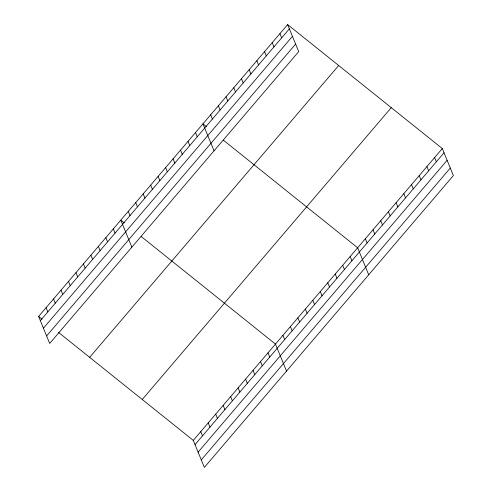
<?xml version="1.0" encoding="UTF-8"?>
<svg xmlns="http://www.w3.org/2000/svg" width="492" height="492" viewBox="0 0 492 492"><rect width="100%" height="100%" fill="white"/><g stroke="black" fill="none" stroke-linecap="round" stroke-linejoin="round"><path stroke-width="0.74" d="M287.635 24.6L298.712 51.605L49.692 343.447L38.616 316.442L287.635 24.6L442.308 148.553L453.384 175.558L204.364 467.4L193.288 440.395L58.468 332.346M40.35 320.667L289.37 28.825M43.437 328.182L292.451 36.346M46.611 335.925L295.624 44.089M89.661 357.346L338.674 65.504M142.25 399.492L391.263 107.65M193.288 440.395L442.308 148.553M195.023 444.62L444.042 152.784M198.11 452.136L447.123 160.3M201.283 459.885L450.297 168.043M206.369 126.555L202.968 123.824L214.045 150.829M223.386 140.189L357.641 247.783L368.717 274.788M124.199 222.858L120.792 220.133L131.868 247.138M141.21 236.492L275.465 344.086L286.541 371.091M38.616 316.442L42.023 319.167M434.608 157.575L436.342 161.8M426.915 166.597L428.643 170.822M419.215 175.619L420.949 179.844M411.521 184.635L413.249 188.867M403.821 193.657L405.556 197.882M396.128 202.679L397.856 206.904M388.428 211.701L390.162 215.927M380.734 220.717L382.462 224.949M373.034 229.739L374.769 233.964M365.341 238.761L367.069 242.987M279.936 33.622L281.67 37.847M272.242 42.638L273.97 46.869M350.169 256.535L351.903 260.766M264.542 51.66L266.277 55.891M342.703 265.293L344.431 269.518M256.849 60.682L258.577 64.907M335.23 274.044L336.965 278.275M249.149 69.704L250.883 73.929M327.758 282.802L329.492 287.027M241.455 78.72L243.183 82.951M320.286 291.559L322.02 295.784M233.755 87.742L235.49 91.967M312.82 300.311L314.554 304.542M226.062 96.764L227.79 100.989M305.347 309.068L307.082 313.293M218.362 105.786L220.096 110.011M297.875 317.826L299.61 322.051M210.662 114.802L212.396 119.033M290.409 326.577L292.143 330.802M282.937 335.335L284.671 339.56M195.496 132.582L197.23 136.807M188.03 141.333L189.758 145.564M267.999 352.844L269.727 357.069M180.558 150.091L182.292 154.316M260.526 361.602L262.261 365.827M173.086 158.848L174.82 163.073M253.054 370.353L254.788 374.578M165.613 167.6L167.348 171.825M245.582 379.111L247.316 383.336M158.147 176.357L159.882 180.582M238.116 387.862L239.85 392.093M150.675 185.109L152.409 189.34M230.643 396.62L232.378 400.845M143.203 193.866L144.937 198.092M223.171 405.377L224.905 409.602M135.737 202.624L137.471 206.849M215.705 414.129L217.433 418.354M128.264 211.375L129.999 215.607M208.233 422.886L209.967 427.111M200.761 431.638L202.495 435.869M113.326 228.885L115.054 233.116M105.854 237.642L107.588 241.867M98.382 246.4L100.116 250.625M90.909 255.151L92.644 259.382M83.443 263.909L85.177 268.134M75.971 272.66L77.705 276.891M68.499 281.418L70.233 285.643M61.033 290.175L62.761 294.4M53.56 298.927L55.295 303.158M46.088 307.685L47.822 311.91"/></g></svg>
